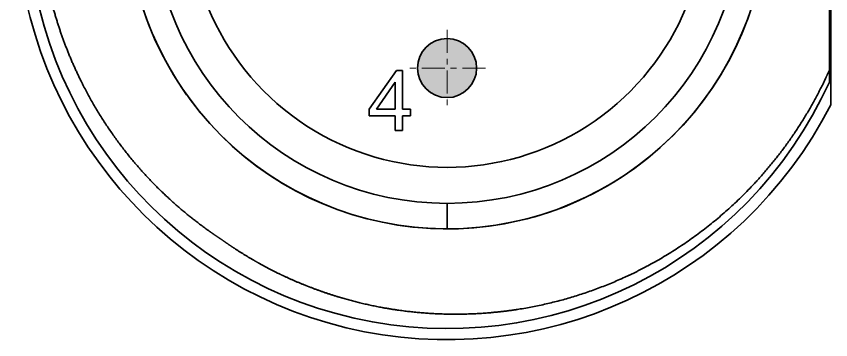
# Model space of a CAD drawing. Extents: x 23 to 417, y 3 to 294.
# Drawn here: x 172.49 to 186.29, y 73.69 to 79.17 of the extents above; entities that cross this region are included whole.
import ezdxf

# ---------------------------------------------------------------- set-up
doc = ezdxf.new("R2010")
doc.units = 0
doc.linetypes.add('DASHDOT', pattern=[18.5, 12, -3, 0.5, -3])
doc.layers.get('0').update_dxf_attribs({"lineweight": 13})

# ---------------------------------------------------------------- blocks, each defined once
blk = doc.blocks.new('BLOCK2343')
at = {"color": 7, "linetype": 'DASHDOT', "lineweight": 13, "ltscale": 0.0325}
for p, q in [((140.248, 10.331), (140.248, 9.031)), ((140.898, 9.681), (139.598, 9.681))]:
    blk.add_line(p, q, dxfattribs=at)
blk = doc.blocks.new('BLOCK2350')
at = {"color": 7, "lineweight": 5}
for points in [[(140.71, 9.489), (139.894, 10.034), (140.248, 10.181), (140.057, 10.143)], [(140.71, 9.489), (140.248, 10.181), (140.602, 10.034), (140.439, 10.143)], [(140.71, 9.489), (139.748, 9.681), (139.894, 10.034), (139.786, 9.872)], [(140.71, 9.489), (140.602, 10.034), (140.748, 9.681), (140.71, 9.872)], [(140.71, 9.489), (139.894, 9.327), (139.748, 9.681), (139.786, 9.489)], [(140.71, 9.489), (140.248, 9.181), (139.894, 9.327), (140.057, 9.219)], [(140.71, 9.489), (140.602, 9.327), (140.248, 9.181), (140.439, 9.219)]]:
    blk.add_solid(points, dxfattribs=at)

msp = doc.modelspace()

# ---------------------------------------------------------------- linework, layer by layer
at = {"color": 7, "lineweight": 35, "ltscale": 0.166132}
msp.add_line((186.29, 77.672), (186.29, 84.317), dxfattribs=at)
at = {"color": 7, "lineweight": 35, "ltscale": 0.141798}
msp.add_line((186.267, 83.932), (186.267, 78.26), dxfattribs=at)
at = {"color": 7, "lineweight": 35, "ltscale": 0.020132}
msp.add_line((178.468, 77.598), (178.932, 78.257), dxfattribs=at)
at = {"color": 7, "lineweight": 35, "ltscale": 0.002547}
msp.add_line((178.932, 78.257), (179.034, 78.257), dxfattribs=at)
at = {"color": 7, "lineweight": 35, "ltscale": 0.01646}
msp.add_line((179.034, 78.257), (179.034, 77.598), dxfattribs=at)
at = {"color": 7, "lineweight": 35, "ltscale": 0.005078}
msp.add_line((186.267, 78.057), (186.267, 78.26), dxfattribs=at)
at = {"color": 7, "lineweight": 35, "ltscale": 0.013943}
msp.add_line((178.909, 78.057), (178.591, 77.598), dxfattribs=at)
at = {"color": 7, "lineweight": 35, "ltscale": 0.011453}
msp.add_line((178.909, 77.598), (178.909, 78.057), dxfattribs=at)
at = {"color": 7, "lineweight": 35, "ltscale": 0.002859}
for p, q in [((178.468, 77.484), (178.468, 77.598)), ((179.171, 77.598), (179.171, 77.484))]:
    msp.add_line(p, q, dxfattribs=at)
at = {"color": 7, "lineweight": 35, "ltscale": 0.007953}
msp.add_line((178.591, 77.598), (178.909, 77.598), dxfattribs=at)
at = {"color": 7, "lineweight": 35, "ltscale": 0.00343}
for p, q in [((179.034, 77.598), (179.171, 77.598)), ((179.171, 77.484), (179.034, 77.484))]:
    msp.add_line(p, q, dxfattribs=at)
at = {"color": 7, "lineweight": 35, "ltscale": 0.011019}
msp.add_line((178.909, 77.484), (178.468, 77.484), dxfattribs=at)
at = {"color": 7, "lineweight": 35, "ltscale": 0.006081}
for p, q in [((178.909, 77.241), (178.909, 77.484)), ((179.034, 77.484), (179.034, 77.241))]:
    msp.add_line(p, q, dxfattribs=at)
at = {"color": 7, "lineweight": 35, "ltscale": 0.003119}
msp.add_line((179.034, 77.241), (178.909, 77.241), dxfattribs=at)
at = {"color": 7, "lineweight": 35, "ltscale": 0.010794}
msp.add_line((179.79, 75.572), (179.79, 76.004), dxfattribs=at)
at = {"color": 7, "lineweight": 35}
for centre, radius in [((179.79, 80.995), 5.422), ((179.79, 80.995), 5.422), ((179.79, 80.995), 4.991), ((179.79, 78.295), 0.5)]:
    msp.add_circle(centre, radius, dxfattribs=at)
for radius, start, end in [(7.3, 27.0751, 332.9249), (7.112, 100.4407, 335.6042), (5.423, 36.2549, 215.5165), (5.423, 216.2731, 395.5317), (4.381, 171.5526, 368.4474)]:
    msp.add_arc((179.79, 80.995), radius, start, end, dxfattribs=at)
for points, knots in [([(178.501, 87.989), (178.374, 87.963), (178.247, 87.934), (178.12, 87.902), (177.872, 87.833), (177.626, 87.753), (177.506, 87.71), (177.159, 87.58), (176.816, 87.423), (176.595, 87.311), (176.269, 87.127), (175.946, 86.915), (175.844, 86.845), (175.645, 86.7), (175.448, 86.544), (175.351, 86.463), (175.066, 86.216), (174.793, 85.945), (174.622, 85.759), (174.29, 85.362), (173.994, 84.935), (173.858, 84.717), (173.604, 84.266), (173.393, 83.794), (173.298, 83.552), (173.132, 83.062), (173.012, 82.561), (172.964, 82.308), (172.873, 81.67), (172.856, 81.022), (172.872, 80.639), (172.946, 79.997), (173.092, 79.372), (173.162, 79.125), (173.325, 78.639), (173.534, 78.168), (173.649, 77.937), (174.025, 77.265), (174.491, 76.654), (174.839, 76.276), (175.275, 75.883), (175.751, 75.539), (175.814, 75.495), (175.878, 75.452), (175.943, 75.409)], [0, 0, 0, 0, 0, 0, 1.080971, 1.080971, 1.080971, 2.137298, 2.137298, 2.137298, 4.133591, 4.133591, 4.133591, 5.056653, 5.056653, 5.056653, 5.95524, 5.95524, 5.95524, 7.723277, 7.723277, 7.723277, 9.478906, 9.478906, 9.478906, 11.242148, 11.242148, 11.242148, 13.002005, 13.002005, 13.002005, 15.646111, 15.646111, 15.646111, 17.405536, 17.405536, 17.405536, 19.168303, 19.168303, 19.168303, 22.691031, 22.691031, 22.691031, 23.222583, 23.222583, 23.222583, 23.222583, 23.222583, 23.222583]), ([(175.943, 75.409), (176.045, 75.336), (176.15, 75.264), (176.255, 75.195), (176.466, 75.065), (176.684, 74.943), (176.793, 74.886), (177.005, 74.78), (177.229, 74.68), (177.339, 74.634), (177.557, 74.548), (177.787, 74.469), (177.9, 74.432), (178.129, 74.365), (178.368, 74.305), (178.488, 74.278), (178.847, 74.206), (179.219, 74.157), (179.47, 74.135), (180.219, 74.105), (180.985, 74.18), (181.49, 74.276), (182.352, 74.527), (183.169, 74.917), (183.505, 75.107), (184.369, 75.68), (185.119, 76.406), (185.532, 76.914), (185.906, 77.499), (186.205, 78.125), (186.226, 78.17), (186.247, 78.215), (186.267, 78.26)], [0, 0, 0, 0, 0, 0, 1.153996, 1.153996, 1.153996, 2.247373, 2.247373, 2.247373, 3.250389, 3.250389, 3.250389, 4.184358, 4.184358, 4.184358, 5.09247, 5.09247, 5.09247, 6.856289, 6.856289, 6.856289, 10.305067, 10.305067, 10.305067, 12.85039, 12.85039, 12.85039, 17.097864, 17.097864, 17.097864, 17.422788, 17.422788, 17.422788, 17.422788, 17.422788, 17.422788])]:
    msp.add_open_spline(points, degree=5, knots=knots, dxfattribs=at)

# ---------------------------------------------------------------- block references
at = {"lineweight": 0}
for name in ['BLOCK2343', 'BLOCK2350']:
    msp.add_blockref(name, (39.542, 68.614), dxfattribs=at)

doc.saveas('drawing.dxf')
